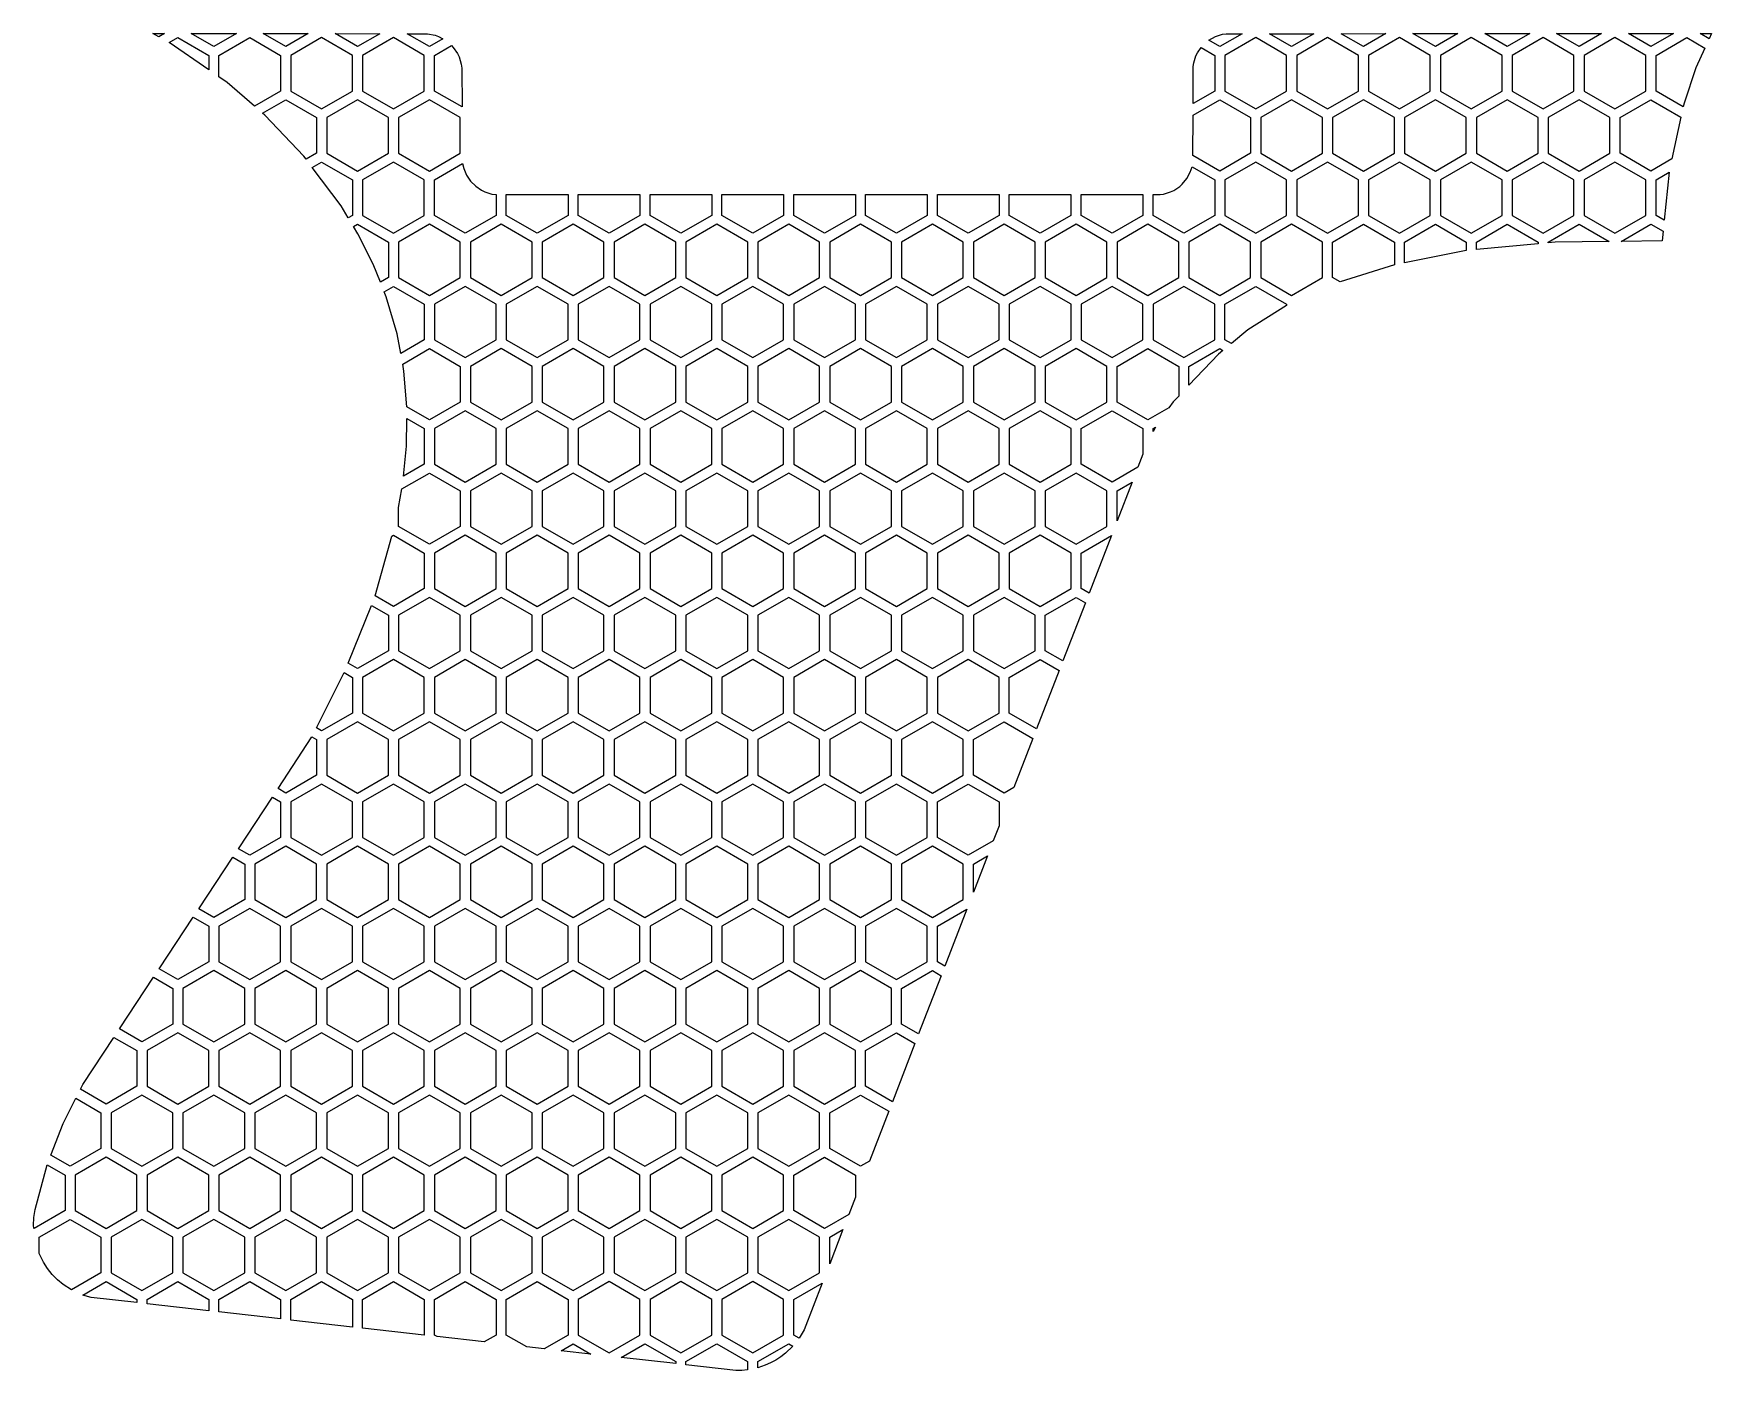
# Model space of a CAD drawing. Header units: millimetres. Extents: x 30.2 to 112.7, y -263.1 to -197.3.
import ezdxf

# ---------------------------------------------------------------- set-up
doc = ezdxf.new("R2010")
doc.units = ezdxf.units.MM

# ---------------------------------------------------------------- blocks, each defined once
blk = doc.blocks.new('HEX')
blk.add_lwpolyline([(1.516, 0.875), (0, 1.75), (-1.516, 0.875), (-1.516, -0.875), (0, -1.75), (1.516, -0.875)], close=True)

msp = doc.modelspace()

# ---------------------------------------------------------------- linework, layer by layer
for points in [[(36.061, -197.326), (36.638, -197.326), (36.356, -197.489), (36.061, -197.326)], [(36.864, -197.773), (37.293, -197.526), (38.808, -198.401), (38.808, -199.113), (36.864, -197.773)], [(40.165, -197.329), (39.058, -197.968), (37.949, -197.327), (40.165, -197.329)], [(39.714, -199.738), (39.308, -199.458), (39.308, -198.401), (40.824, -197.526), (42.339, -198.401), (42.339, -200.151), (41.051, -200.894), (39.714, -199.738)], [(43.691, -197.331), (42.589, -197.968), (41.484, -197.33), (43.691, -197.331)], [(47.218, -197.334), (46.12, -197.968), (45.02, -197.332), (47.218, -197.334)], [(49.561, -197.335), (49.93, -197.411), (50.104, -197.474), (50.317, -197.583), (49.651, -197.968), (48.555, -197.335), (49.561, -197.335)], [(87.951, -197.654), (88.284, -197.468), (88.623, -197.363), (88.802, -197.335), (89.589, -197.335), (88.493, -197.968), (87.951, -197.654)], [(93.122, -197.334), (92.024, -197.968), (90.928, -197.335), (93.122, -197.334)], [(96.656, -197.332), (95.556, -197.968), (94.457, -197.333), (96.656, -197.332)], [(100.189, -197.331), (99.087, -197.968), (97.986, -197.332), (100.189, -197.331)], [(103.723, -197.33), (102.618, -197.968), (101.514, -197.33), (103.723, -197.33)], [(107.256, -197.328), (106.149, -197.968), (105.043, -197.329), (107.256, -197.328)], [(110.79, -197.327), (109.68, -197.968), (108.572, -197.328), (110.79, -197.327)], [(111.892, -199.008), (111.308, -200.747), (111.269, -200.924), (109.93, -200.151), (109.93, -198.401), (111.445, -197.526), (112.332, -198.037), (111.892, -199.008)], [(112.654, -197.326), (112.539, -197.58), (112.1, -197.326), (112.654, -197.326)], [(50.826, -198.013), (51.029, -198.314), (51.108, -198.479), (51.218, -198.833), (51.247, -199.021), (51.255, -200.932), (49.901, -200.151), (49.901, -198.401), (50.739, -197.917), (50.826, -198.013)], [(87.191, -198.947), (87.218, -198.768), (87.323, -198.429), (87.399, -198.271), (87.572, -198.013), (88.243, -198.401), (88.243, -200.151), (87.184, -200.762), (87.191, -198.947)], [(43.481, -203.355), (41.564, -201.338), (41.451, -201.24), (42.589, -200.584), (44.105, -201.459), (44.105, -203.209), (43.593, -203.504), (43.481, -203.355)], [(87.181, -201.341), (88.493, -200.584), (90.009, -201.459), (90.009, -203.209), (88.493, -204.084), (87.173, -203.321), (87.181, -201.341)], [(110.705, -203.492), (109.68, -204.084), (108.164, -203.209), (108.164, -201.459), (109.68, -200.584), (111.157, -201.436), (110.705, -203.492)], [(45.309, -205.798), (43.894, -203.907), (44.355, -203.642), (45.87, -204.517), (45.87, -206.267), (45.662, -206.387), (45.309, -205.798)], [(51.284, -203.718), (51.339, -203.962), (51.479, -204.292), (51.677, -204.585), (51.926, -204.834), (52.219, -205.032), (52.38, -205.11), (52.725, -205.217), (52.932, -205.245), (52.932, -206.267), (51.417, -207.142), (49.901, -206.267), (49.901, -204.517), (51.284, -203.718)], [(85.555, -205.245), (85.735, -205.218), (86.075, -205.112), (86.233, -205.036), (86.522, -204.841), (86.651, -204.724), (86.872, -204.456), (87.039, -204.148), (87.128, -203.873), (88.243, -204.517), (88.243, -206.267), (86.728, -207.142), (85.212, -206.267), (85.212, -205.245), (85.555, -205.245)], [(110.335, -206.5), (109.93, -206.267), (109.93, -204.517), (110.573, -204.145), (110.335, -206.5)], [(56.464, -205.245), (56.464, -206.267), (54.948, -207.142), (53.432, -206.267), (53.432, -205.245), (56.464, -205.245)], [(59.995, -205.245), (59.995, -206.267), (58.479, -207.142), (56.964, -206.267), (56.964, -205.245), (59.995, -205.245)], [(63.526, -205.245), (63.526, -206.267), (62.01, -207.142), (60.495, -206.267), (60.495, -205.245), (63.526, -205.245)], [(67.057, -205.245), (67.057, -206.267), (65.541, -207.142), (64.026, -206.267), (64.026, -205.245), (67.057, -205.245)], [(70.588, -205.245), (70.588, -206.267), (69.072, -207.142), (67.557, -206.267), (67.557, -205.245), (70.588, -205.245)], [(74.119, -205.245), (74.119, -206.267), (72.603, -207.142), (71.088, -206.267), (71.088, -205.245), (74.119, -205.245)], [(77.65, -205.245), (77.65, -206.267), (76.135, -207.142), (74.619, -206.267), (74.619, -205.245), (77.65, -205.245)], [(81.181, -205.245), (81.181, -206.267), (79.666, -207.142), (78.15, -206.267), (78.15, -205.245), (81.181, -205.245)], [(84.712, -205.245), (84.712, -206.267), (83.197, -207.142), (81.681, -206.267), (81.681, -205.245), (84.712, -205.245)], [(46.886, -208.672), (46.138, -207.18), (45.919, -206.816), (46.12, -206.7), (47.636, -207.575), (47.636, -209.325), (47.241, -209.553), (46.886, -208.672)], [(97.071, -208.693), (94.402, -209.533), (94.04, -209.325), (94.04, -207.575), (95.556, -206.7), (97.071, -207.575), (97.071, -208.693)], [(100.599, -207.999), (97.571, -208.594), (97.571, -207.575), (99.087, -206.7), (100.602, -207.575), (100.599, -207.999)], [(101.102, -207.951), (101.102, -207.575), (102.618, -206.7), (104.133, -207.575), (104.133, -207.661), (101.102, -207.951)], [(104.981, -207.58), (104.633, -207.613), (104.633, -207.575), (106.149, -206.7), (107.621, -207.549), (104.981, -207.58)], [(110.232, -207.52), (108.22, -207.543), (109.68, -206.7), (110.28, -207.046), (110.232, -207.52)], [(48.066, -212.087), (47.532, -210.274), (47.43, -210.021), (47.886, -209.758), (49.401, -210.633), (49.401, -212.383), (48.242, -213.052), (48.066, -212.087)], [(91.774, -210.704), (89.879, -211.898), (89.063, -212.567), (88.743, -212.383), (88.743, -210.633), (90.259, -209.758), (91.774, -210.633), (91.774, -210.704)], [(48.4, -213.918), (48.338, -213.574), (49.651, -212.816), (51.167, -213.691), (51.167, -215.441), (49.651, -216.316), (48.541, -215.675), (48.4, -213.918)], [(86.209, -215.431), (85.993, -215.721), (84.962, -216.316), (83.447, -215.441), (83.447, -213.691), (84.962, -212.816), (86.478, -213.691), (86.478, -215.146), (86.209, -215.431)], [(88.426, -213.088), (86.978, -214.618), (86.978, -213.691), (88.493, -212.816), (88.649, -212.905), (88.426, -213.088)], [(84.469, -218.639), (83.197, -219.374), (81.681, -218.499), (81.681, -216.749), (83.197, -215.874), (84.712, -216.749), (84.712, -218.009), (84.469, -218.639)], [(48.524, -217.609), (48.542, -216.252), (49.401, -216.749), (49.401, -218.499), (48.378, -219.09), (48.524, -217.609)], [(85.212, -216.891), (85.212, -216.749), (85.34, -216.675), (85.212, -216.891)], [(48.297, -219.714), (49.651, -218.932), (51.167, -219.807), (51.167, -221.557), (49.651, -222.432), (48.136, -221.557), (48.136, -220.624), (48.297, -219.714)], [(83.447, -221.282), (83.447, -219.807), (84.181, -219.383), (83.447, -221.282)], [(46.987, -224.971), (47.812, -222.032), (47.886, -221.99), (49.401, -222.865), (49.401, -224.615), (47.886, -225.49), (46.987, -224.971)], [(82.071, -224.84), (81.681, -224.615), (81.681, -222.865), (83.166, -222.007), (82.071, -224.84)], [(80.782, -228.173), (79.916, -227.673), (79.916, -225.923), (81.431, -225.048), (81.888, -225.312), (80.782, -228.173)], [(46.799, -225.44), (47.636, -225.923), (47.636, -227.673), (46.12, -228.548), (45.663, -228.283), (46.799, -225.44)], [(79.493, -231.506), (78.15, -230.731), (78.15, -228.981), (79.666, -228.106), (80.599, -228.645), (79.493, -231.506)], [(45.458, -228.743), (45.87, -228.981), (45.87, -230.731), (44.355, -231.606), (44.104, -231.461), (45.458, -228.743)], [(78.378, -234.388), (77.9, -234.664), (76.385, -233.789), (76.385, -232.039), (77.9, -231.164), (79.31, -231.978), (78.378, -234.388)], [(42.216, -234.448), (43.881, -231.909), (44.105, -232.039), (44.105, -233.789), (42.589, -234.664), (42.216, -234.448)], [(41.94, -234.866), (42.339, -235.097), (42.339, -236.847), (40.824, -237.722), (40.267, -237.4), (41.94, -234.866)], [(77.363, -237.012), (76.135, -237.722), (74.619, -236.847), (74.619, -235.097), (76.135, -234.222), (77.65, -235.097), (77.65, -236.271), (77.363, -237.012)], [(39.991, -237.818), (40.574, -238.155), (40.574, -239.905), (39.058, -240.78), (38.318, -240.352), (39.991, -237.818)], [(76.385, -239.543), (76.385, -238.155), (77.076, -237.756), (76.385, -239.543)], [(74.981, -243.172), (74.619, -242.963), (74.619, -241.213), (76.061, -240.38), (74.981, -243.172)], [(38.042, -240.77), (38.808, -241.213), (38.808, -242.963), (37.293, -243.838), (36.369, -243.305), (38.042, -240.77)], [(36.093, -243.723), (37.043, -244.271), (37.043, -246.021), (35.527, -246.896), (34.42, -246.257), (36.093, -243.723)], [(73.692, -246.505), (72.853, -246.021), (72.853, -244.271), (74.369, -243.396), (74.799, -243.644), (73.692, -246.505)], [(72.403, -249.838), (71.088, -249.079), (71.088, -247.329), (72.603, -246.454), (73.51, -246.977), (72.403, -249.838)], [(32.617, -248.988), (34.144, -246.675), (35.277, -247.329), (35.277, -249.079), (33.762, -249.954), (32.499, -249.225), (32.617, -248.988)], [(31.656, -250.905), (32.274, -249.672), (33.512, -250.387), (33.512, -252.137), (31.996, -253.012), (31.051, -252.466), (31.656, -250.905)], [(71.273, -252.761), (70.838, -253.012), (69.322, -252.137), (69.322, -250.387), (70.838, -249.512), (72.221, -250.31), (71.273, -252.761)], [(30.873, -252.941), (31.746, -253.445), (31.746, -255.195), (30.23, -256.07), (30.207, -256.056), (30.199, -255.928), (30.218, -255.539), (30.279, -255.145), (30.873, -252.941)], [(70.258, -255.385), (69.072, -256.07), (67.557, -255.195), (67.557, -253.445), (69.072, -252.57), (70.588, -253.445), (70.588, -254.532), (70.258, -255.385)], [(32.064, -259.088), (31.661, -258.83), (31.375, -258.592), (31.116, -258.327), (30.885, -258.037), (30.685, -257.726), (30.48, -257.302), (30.48, -256.503), (31.996, -255.628), (33.512, -256.503), (33.512, -258.253), (32.064, -259.088)], [(69.322, -257.804), (69.322, -256.503), (69.97, -256.129), (69.322, -257.804)], [(33.036, -259.464), (32.623, -259.343), (33.762, -258.686), (35.277, -259.561), (35.277, -259.718), (33.036, -259.464)], [(35.777, -259.775), (35.777, -259.561), (37.293, -258.686), (38.808, -259.561), (38.808, -260.118), (35.777, -259.775)], [(39.308, -260.175), (39.308, -259.561), (40.824, -258.686), (42.339, -259.561), (42.339, -260.518), (39.308, -260.175)], [(42.839, -260.575), (42.839, -259.561), (44.355, -258.686), (45.87, -259.561), (45.87, -260.918), (42.839, -260.575)], [(46.37, -260.975), (46.37, -259.561), (47.886, -258.686), (49.401, -259.561), (49.401, -261.311), (49.391, -261.317), (46.37, -260.975)], [(50.039, -261.39), (49.901, -261.311), (49.901, -259.561), (51.417, -258.686), (52.932, -259.561), (52.932, -261.311), (52.343, -261.651), (50.039, -261.39)], [(54.432, -261.888), (53.432, -261.311), (53.432, -259.561), (54.948, -258.686), (56.464, -259.561), (56.464, -261.311), (55.295, -261.986), (54.432, -261.888)], [(68.068, -261.048), (67.82, -261.463), (67.557, -261.311), (67.557, -259.561), (68.955, -258.753), (68.068, -261.048)], [(56.13, -262.08), (56.714, -261.744), (57.581, -262.245), (56.13, -262.08)], [(59.082, -262.415), (60.245, -261.744), (61.76, -262.619), (61.76, -262.718), (59.082, -262.415)], [(65.006, -263.048), (64.704, -263.052), (62.26, -262.775), (62.26, -262.619), (63.776, -261.744), (65.291, -262.619), (65.291, -263.021), (65.006, -263.048)], [(67.507, -261.859), (67.154, -262.201), (66.922, -262.38), (66.678, -262.539), (66.422, -262.678), (66.155, -262.797), (65.791, -262.916), (65.791, -262.619), (67.307, -261.744), (67.507, -261.859)]]:
    msp.add_lwpolyline(points, close=True)

# ---------------------------------------------------------------- block references
for p in [(44.355, -199.276), (47.886, -199.276), (90.259, -199.276), (93.79, -199.276), (97.321, -199.276), (100.852, -199.276), (104.383, -199.276), (107.914, -199.276), (46.12, -202.334), (49.651, -202.334), (92.024, -202.334), (95.556, -202.334), (99.087, -202.334), (102.618, -202.334), (106.149, -202.334), (47.886, -205.392), (90.259, -205.392), (93.79, -205.392), (97.321, -205.392), (100.852, -205.392), (104.383, -205.392), (107.914, -205.392), (49.651, -208.45), (53.182, -208.45), (56.714, -208.45), (60.245, -208.45), (63.776, -208.45), (67.307, -208.45), (70.838, -208.45), (74.369, -208.45), (77.9, -208.45), (81.431, -208.45), (84.962, -208.45), (88.493, -208.45), (92.024, -208.45), (51.417, -211.508), (54.948, -211.508), (58.479, -211.508), (62.01, -211.508), (65.541, -211.508), (69.072, -211.508), (72.603, -211.508), (76.135, -211.508), (79.666, -211.508), (83.197, -211.508), (86.728, -211.508), (53.182, -214.566), (56.714, -214.566), (60.245, -214.566), (63.776, -214.566), (67.307, -214.566), (70.838, -214.566), (74.369, -214.566), (77.9, -214.566), (81.431, -214.566), (51.417, -217.624), (54.948, -217.624), (58.479, -217.624), (62.01, -217.624), (65.541, -217.624), (69.072, -217.624), (72.603, -217.624), (76.135, -217.624), (79.666, -217.624), (53.182, -220.682), (56.714, -220.682), (60.245, -220.682), (63.776, -220.682), (67.307, -220.682), (70.838, -220.682), (74.369, -220.682), (77.9, -220.682), (81.431, -220.682), (51.417, -223.74), (54.948, -223.74), (58.479, -223.74), (62.01, -223.74), (65.541, -223.74), (69.072, -223.74), (72.603, -223.74), (76.135, -223.74), (79.666, -223.74), (49.651, -226.798), (53.182, -226.798), (56.714, -226.798), (60.245, -226.798), (63.776, -226.798), (67.307, -226.798), (70.838, -226.798), (74.369, -226.798), (77.9, -226.798), (47.886, -229.856), (51.417, -229.856), (54.948, -229.856), (58.479, -229.856), (62.01, -229.856), (65.541, -229.856), (69.072, -229.856), (72.603, -229.856), (76.135, -229.856), (46.12, -232.914), (49.651, -232.914), (53.182, -232.914), (56.714, -232.914), (60.245, -232.914), (63.776, -232.914), (67.307, -232.914), (70.838, -232.914), (74.369, -232.914), (44.355, -235.972), (47.886, -235.972), (51.417, -235.972), (54.948, -235.972), (58.479, -235.972), (62.01, -235.972), (65.541, -235.972), (69.072, -235.972), (72.603, -235.972), (42.589, -239.03), (46.12, -239.03), (49.651, -239.03), (53.182, -239.03), (56.714, -239.03), (60.245, -239.03), (63.776, -239.03), (67.307, -239.03), (70.838, -239.03), (74.369, -239.03), (40.824, -242.088), (44.355, -242.088), (47.886, -242.088), (51.417, -242.088), (54.948, -242.088), (58.479, -242.088), (62.01, -242.088), (65.541, -242.088), (69.072, -242.088), (72.603, -242.088), (39.058, -245.146), (42.589, -245.146), (46.12, -245.146), (49.651, -245.146), (53.182, -245.146), (56.714, -245.146), (60.245, -245.146), (63.776, -245.146), (67.307, -245.146), (70.838, -245.146), (37.293, -248.204), (40.824, -248.204), (44.355, -248.204), (47.886, -248.204), (51.417, -248.204), (54.948, -248.204), (58.479, -248.204), (62.01, -248.204), (65.541, -248.204), (69.072, -248.204), (35.527, -251.262), (39.058, -251.262), (42.589, -251.262), (46.12, -251.262), (49.651, -251.262), (53.182, -251.262), (56.714, -251.262), (60.245, -251.262), (63.776, -251.262), (67.307, -251.262), (33.762, -254.32), (37.293, -254.32), (40.824, -254.32), (44.355, -254.32), (47.886, -254.32), (51.417, -254.32), (54.948, -254.32), (58.479, -254.32), (62.01, -254.32), (65.541, -254.32), (35.527, -257.378), (39.058, -257.378), (42.589, -257.378), (46.12, -257.378), (49.651, -257.378), (53.182, -257.378), (56.714, -257.378), (60.245, -257.378), (63.776, -257.378), (67.307, -257.378), (58.479, -260.436), (62.01, -260.436), (65.541, -260.436)]:
    msp.add_blockref('HEX', p)

doc.saveas('drawing.dxf')
